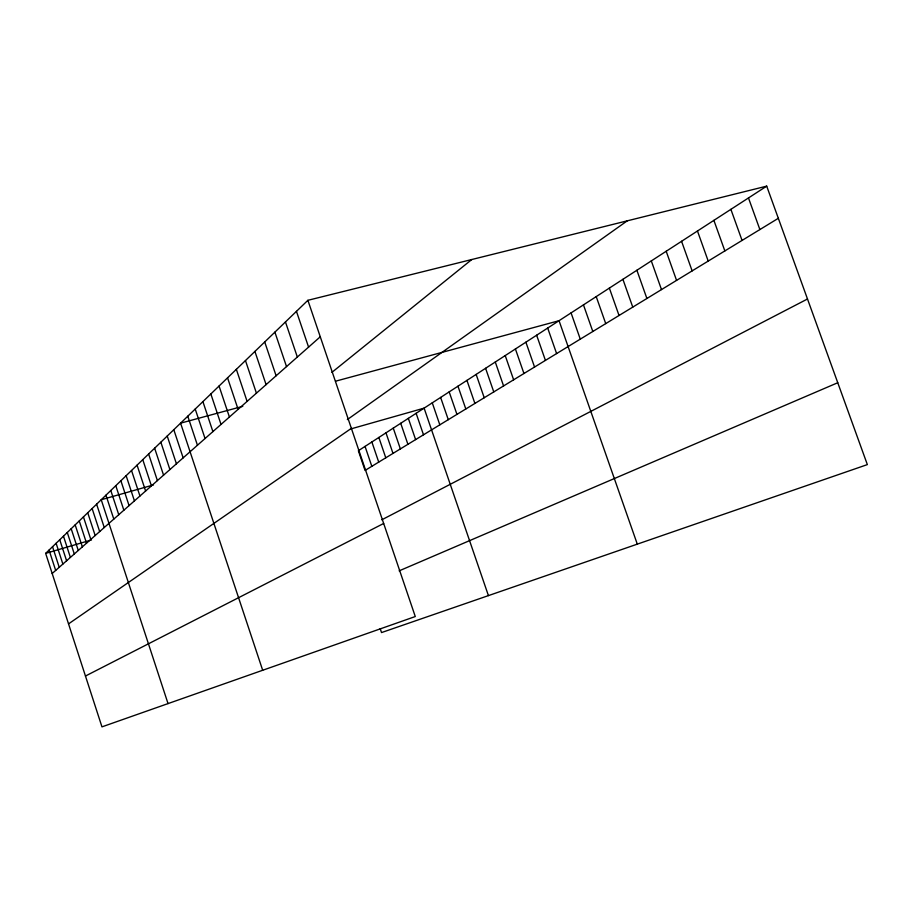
<?xml version="1.0" encoding="UTF-8"?>
<svg xmlns="http://www.w3.org/2000/svg" width="913" height="913" viewBox="0 0 913 913"><rect width="100%" height="100%" fill="white"/><g stroke="black" fill="none" stroke-linecap="round" stroke-linejoin="round"><path stroke-width="1.37" d="M307.886 300.309L415.278 616.537L101.959 726.862L45.65 553.369L307.886 300.309L766.703 186.138L867.35 464.603L381.531 632.572L380.196 628.623M52.178 573.501L320.269 336.794M331.91 372.367L471.77 259.532M347.328 419.592L627.265 220.832M68.532 623.887L351.368 428.357M766.703 186.138L358.364 450.737L365.063 470.446L778.333 218.298M381.817 519.794L807.491 298.996M85.457 676.031L383.665 523.469M399.152 570.853L837.757 382.73M45.65 553.369L91.494 539.96M153.464 484.917L101.229 499.742L168.038 703.603M350.535 429.007L424.111 408.134L488.421 595.607M242.79 406.319L180.58 423.164L262.682 670.268M335.55 381.2L559.041 320.703L637.297 544.137M748.477 197.938L759.878 229.562M730.879 209.339L742.064 240.427M713.886 220.353L724.854 250.927M697.464 231L708.214 261.084M681.566 241.294L692.134 270.887M666.193 251.258L676.567 280.394M651.311 260.913L661.491 289.581M636.886 270.248L646.895 298.494M622.917 279.31L632.755 307.122M609.359 288.086L619.037 315.487M596.223 296.611L605.73 323.613M583.464 304.874L592.811 331.487M571.07 312.897L580.28 339.134M547.686 328.052L556.61 353.582M536.639 335.219L545.426 360.395M525.888 342.181L534.55 367.037M515.411 348.971L523.948 373.497M505.22 355.579L513.631 379.797M495.28 362.016L503.577 385.937M485.59 368.293L493.773 391.917M476.152 374.41L484.221 397.737M466.942 380.379L474.897 403.432M457.961 386.199L465.813 408.978M449.185 391.882L456.945 414.388M440.625 397.429L448.283 419.672M432.271 402.838L439.826 424.83M416.134 413.304L423.495 434.793M408.339 418.348L415.609 439.598M400.716 423.29L407.906 444.3M393.263 428.117L400.362 448.899M385.982 432.842L392.989 453.396M378.849 437.453L385.777 457.801M371.876 441.983L378.724 462.104M365.052 446.4L371.819 466.315M296.451 311.344L308.583 347.123M285.461 321.947L297.341 357.04M274.893 332.149L286.522 366.592M264.713 341.964L276.114 375.779M254.91 351.425L266.094 384.635M245.46 360.544L256.427 393.161M236.353 369.343L247.103 401.389M227.554 377.834L238.11 409.344M219.052 386.028L229.414 417.013M210.846 393.96L221.026 424.419M202.903 401.617L212.9 431.598M195.222 409.035L205.048 438.525M187.781 416.214L197.448 445.247M173.801 429.703L183.148 457.858M167.227 436.049L176.426 463.793M160.848 442.212L169.898 469.556M154.639 448.192L163.564 475.159M148.625 454.001L157.401 480.592M142.77 459.65L151.421 485.876M137.076 465.151L145.601 491.011M131.529 470.492L139.94 496.01M126.142 475.696L134.428 500.872M120.893 480.763L129.064 505.608M115.791 485.693L123.848 510.219M110.804 490.498L118.758 514.715M105.954 495.177L113.805 519.098M96.618 504.193L104.253 527.52M92.122 508.53L99.665 531.583M87.728 512.764L95.18 535.543M83.448 516.895L90.798 539.4M79.26 520.935L86.53 543.178M75.174 524.872L82.353 546.864M71.191 528.73L78.278 550.459M67.288 532.484L74.295 553.974M63.476 536.171L70.392 557.421M59.756 539.766L66.592 560.776M56.115 543.281L62.871 564.063M52.543 546.716L59.231 567.281M49.062 550.083L55.67 570.42"/></g></svg>
